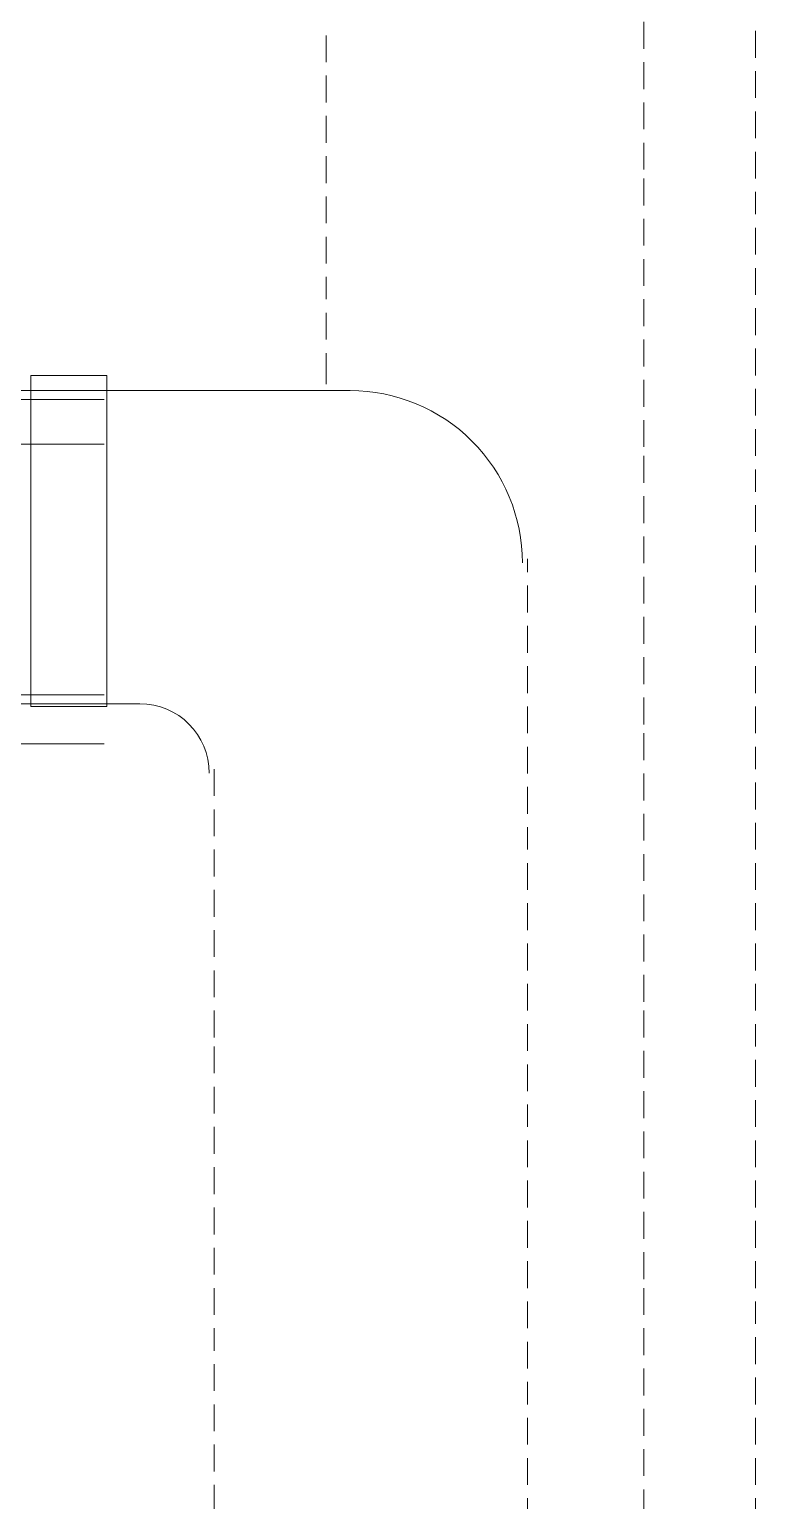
# Model space of a CAD drawing. Header units: metres. Extents: x 2999 to 3164, y 1641 to 1678.
# Drawn here: x 3141.401 to 3141.745, y 1661.47 to 1662.166 of the extents above; entities that cross this region are included whole.
import ezdxf

# ---------------------------------------------------------------- set-up
doc = ezdxf.new("R2010")
doc.units = ezdxf.units.M
doc.linetypes.add('CONTORNO_QUADRO_T', pattern=[0.35, 0.2, -0.15])
doc.layers.add('PDF28_Geometry', color=7, linetype='Continuous')

msp = doc.modelspace()

# ---------------------------------------------------------------- linework, layer by layer
at = {"layer": 'PDF28_Geometry', "linetype": 'CONTORNO_QUADRO_T', "lineweight": 15}
for points in [[(3141.54182, 1662.16301), (3141.54182, 1662.15031)], [(3141.6921, 1662.16936), (3141.6921, 1662.15666)], [(3141.74502, 1662.16513), (3141.74502, 1662.15243)], [(3141.6921, 1662.15031), (3141.6921, 1662.13761)], [(3141.54182, 1662.14396), (3141.54182, 1662.13126)], [(3141.74502, 1662.14608), (3141.74502, 1662.13338)], [(3141.6921, 1662.13126), (3141.6921, 1662.11856)], [(3141.54182, 1662.12491), (3141.54182, 1662.11221)], [(3141.74502, 1662.12703), (3141.74502, 1662.11433)], [(3141.6921, 1662.11221), (3141.6921, 1662.09951)], [(3141.74502, 1662.10798), (3141.74502, 1662.09528)], [(3141.54182, 1662.10586), (3141.54182, 1662.09316)], [(3141.6921, 1662.09528), (3141.6921, 1662.08258)], [(3141.54182, 1662.08681), (3141.54182, 1662.07411)], [(3141.74502, 1662.08893), (3141.74502, 1662.07834)], [(3141.6921, 1662.07623), (3141.6921, 1662.06353)], [(3141.54182, 1662.06776), (3141.54182, 1662.05506)], [(3141.74502, 1662.07199), (3141.74502, 1662.05929)], [(3141.6921, 1662.05718), (3141.6921, 1662.04448)], [(3141.74502, 1662.05294), (3141.74502, 1662.04024)], [(3141.54182, 1662.04871), (3141.54182, 1662.03813)], [(3141.6921, 1662.03813), (3141.6921, 1662.02543)], [(3141.54182, 1662.03178), (3141.54182, 1662.01908)], [(3141.74502, 1662.03389), (3141.74502, 1662.02119)], [(3141.6921, 1662.01908), (3141.6921, 1662.00638)], [(3141.54182, 1662.01273), (3141.54182, 1661.99791)], [(3141.74502, 1662.01484), (3141.74502, 1662.00214)], [(3141.6921, 1662.00003), (3141.6921, 1661.98733)], [(3141.74502, 1661.99579), (3141.74502, 1661.98309)], [(3141.43681, 1661.9907), (3141.37331, 1661.9907)], [(3141.38178, 1661.99494), (3141.43681, 1661.99494), (3141.55323, 1661.99494)], [(3141.6921, 1661.98098), (3141.6921, 1661.96828)], [(3141.74502, 1661.97674), (3141.74502, 1661.96404)], [(3141.43681, 1661.96967), (3141.37331, 1661.96967)], [(3141.6921, 1661.96404), (3141.6921, 1661.95134)], [(3141.74502, 1661.95769), (3141.74502, 1661.94711)], [(3141.6921, 1661.94499), (3141.6921, 1661.93229)], [(3141.74502, 1661.94076), (3141.74502, 1661.92806)], [(3141.6921, 1661.92594), (3141.6921, 1661.91324)], [(3141.74502, 1661.92171), (3141.74502, 1661.90901)], [(3141.63707, 1661.91536), (3141.63707, 1661.90901)], [(3141.6921, 1661.90689), (3141.6921, 1661.89419)], [(3141.63707, 1661.90266), (3141.63707, 1661.88996)], [(3141.74502, 1661.90266), (3141.74502, 1661.88996)], [(3141.6921, 1661.88784), (3141.6921, 1661.87514)], [(3141.63707, 1661.88361), (3141.63707, 1661.87091)], [(3141.74502, 1661.88361), (3141.74502, 1661.87091)], [(3141.63707, 1661.86456), (3141.63707, 1661.85186)], [(3141.6921, 1661.86879), (3141.6921, 1661.85609)], [(3141.74502, 1661.86456), (3141.74502, 1661.85186)], [(3141.43681, 1661.851), (3141.37331, 1661.851)], [(3141.6921, 1661.84974), (3141.6921, 1661.83704)], [(3141.38178, 1661.84677), (3141.43681, 1661.84677), (3141.45374, 1661.84677)], [(3141.63707, 1661.84551), (3141.63707, 1661.83281)], [(3141.74502, 1661.84551), (3141.74502, 1661.83281)], [(3141.6921, 1661.83281), (3141.6921, 1661.82011)], [(3141.43681, 1661.82786), (3141.37331, 1661.82786)], [(3141.63707, 1661.82646), (3141.63707, 1661.81376)], [(3141.74502, 1661.82646), (3141.74502, 1661.81588)], [(3141.4889, 1661.81588), (3141.4889, 1661.80318)], [(3141.6921, 1661.81376), (3141.6921, 1661.80106)], [(3141.74502, 1661.80953), (3141.74502, 1661.79683)], [(3141.63707, 1661.80741), (3141.63707, 1661.79471)], [(3141.4889, 1661.79683), (3141.4889, 1661.78413)], [(3141.6921, 1661.79471), (3141.6921, 1661.78201)], [(3141.63707, 1661.78836), (3141.63707, 1661.77778)], [(3141.74502, 1661.79048), (3141.74502, 1661.77778)], [(3141.4889, 1661.77778), (3141.4889, 1661.76508)], [(3141.6921, 1661.77566), (3141.6921, 1661.76296)], [(3141.63707, 1661.77143), (3141.63707, 1661.75873)], [(3141.74502, 1661.77143), (3141.74502, 1661.75873)], [(3141.4889, 1661.75873), (3141.4889, 1661.74603)], [(3141.63707, 1661.75238), (3141.63707, 1661.73968)], [(3141.6921, 1661.75661), (3141.6921, 1661.74391)], [(3141.74502, 1661.75238), (3141.74502, 1661.73968)], [(3141.4889, 1661.73968), (3141.4889, 1661.72698)], [(3141.63707, 1661.73333), (3141.63707, 1661.72063)], [(3141.6921, 1661.73756), (3141.6921, 1661.72486)], [(3141.74502, 1661.73333), (3141.74502, 1661.72063)], [(3141.4889, 1661.72063), (3141.4889, 1661.70793)], [(3141.6921, 1661.71851), (3141.6921, 1661.70581)], [(3141.63707, 1661.71428), (3141.63707, 1661.70158)], [(3141.74502, 1661.71428), (3141.74502, 1661.70158)], [(3141.4889, 1661.70158), (3141.4889, 1661.68888)], [(3141.6921, 1661.70158), (3141.6921, 1661.68888)], [(3141.63707, 1661.69523), (3141.63707, 1661.68253)], [(3141.74502, 1661.69523), (3141.74502, 1661.68464)], [(3141.4889, 1661.68464), (3141.4889, 1661.67195)], [(3141.6921, 1661.68253), (3141.6921, 1661.66983)], [(3141.63707, 1661.67618), (3141.63707, 1661.66348)], [(3141.74502, 1661.6783), (3141.74502, 1661.6656)], [(3141.4889, 1661.6656), (3141.4889, 1661.6529)], [(3141.6921, 1661.66348), (3141.6921, 1661.65078)], [(3141.63707, 1661.65713), (3141.63707, 1661.64655)], [(3141.74502, 1661.65925), (3141.74502, 1661.64655)], [(3141.4889, 1661.64655), (3141.4889, 1661.63385)], [(3141.6921, 1661.64443), (3141.6921, 1661.63173)], [(3141.63707, 1661.6402), (3141.63707, 1661.6275)], [(3141.74502, 1661.6402), (3141.74502, 1661.6275)], [(3141.4889, 1661.6275), (3141.4889, 1661.6148)], [(3141.63707, 1661.62115), (3141.63707, 1661.60845)], [(3141.6921, 1661.62538), (3141.6921, 1661.61268)], [(3141.74502, 1661.62115), (3141.74502, 1661.60845)], [(3141.4889, 1661.60845), (3141.4889, 1661.59575)], [(3141.6921, 1661.60633), (3141.6921, 1661.59363)], [(3141.63707, 1661.6021), (3141.63707, 1661.5894)], [(3141.74502, 1661.6021), (3141.74502, 1661.5894)], [(3141.4889, 1661.5894), (3141.4889, 1661.5767)], [(3141.6921, 1661.58728), (3141.6921, 1661.57458)], [(3141.63707, 1661.58305), (3141.63707, 1661.57035)], [(3141.74502, 1661.58305), (3141.74502, 1661.57035)], [(3141.4889, 1661.57035), (3141.4889, 1661.55765)], [(3141.6921, 1661.57035), (3141.6921, 1661.55765)], [(3141.63707, 1661.564), (3141.63707, 1661.5513)], [(3141.74502, 1661.564), (3141.74502, 1661.55341)], [(3141.4889, 1661.5513), (3141.4889, 1661.54071)], [(3141.6921, 1661.5513), (3141.6921, 1661.5386)], [(3141.63707, 1661.54495), (3141.63707, 1661.53225)], [(3141.74502, 1661.54706), (3141.74502, 1661.53436)], [(3141.4889, 1661.53436), (3141.4889, 1661.52166)], [(3141.6921, 1661.53225), (3141.6921, 1661.51955)], [(3141.63707, 1661.5259), (3141.63707, 1661.51531)], [(3141.74502, 1661.52801), (3141.74502, 1661.51531)], [(3141.4889, 1661.51531), (3141.4889, 1661.50261)], [(3141.63707, 1661.50896), (3141.63707, 1661.49626)], [(3141.6921, 1661.5132), (3141.6921, 1661.5005)], [(3141.74502, 1661.50896), (3141.74502, 1661.49626)], [(3141.4889, 1661.49626), (3141.4889, 1661.48356)], [(3141.63707, 1661.48991), (3141.63707, 1661.47721)], [(3141.6921, 1661.49415), (3141.6921, 1661.48145)], [(3141.74502, 1661.48991), (3141.74502, 1661.47721)], [(3141.4889, 1661.47721), (3141.4889, 1661.46451)], [(3141.6921, 1661.4751), (3141.6921, 1661.4624)], [(3141.63707, 1661.47086), (3141.63707, 1661.45816)], [(3141.74502, 1661.47086), (3141.74502, 1661.45816)]]:
    msp.add_lwpolyline(points, dxfattribs=at)
msp.add_lwpolyline([(3141.40212, 1662.00214), (3141.4381, 1662.00214), (3141.4381, 1661.84551), (3141.40212, 1661.84551)], close=True, dxfattribs=at)
for centre, radius, start, end in [((3141.55323, 1661.91344), 0.08149, 359.99993, 90.00007), ((3141.45374, 1661.81396), 0.03281, 0.00002, 89.99998)]:
    msp.add_arc(centre, radius, start, end, dxfattribs=at)

doc.saveas('drawing.dxf')
